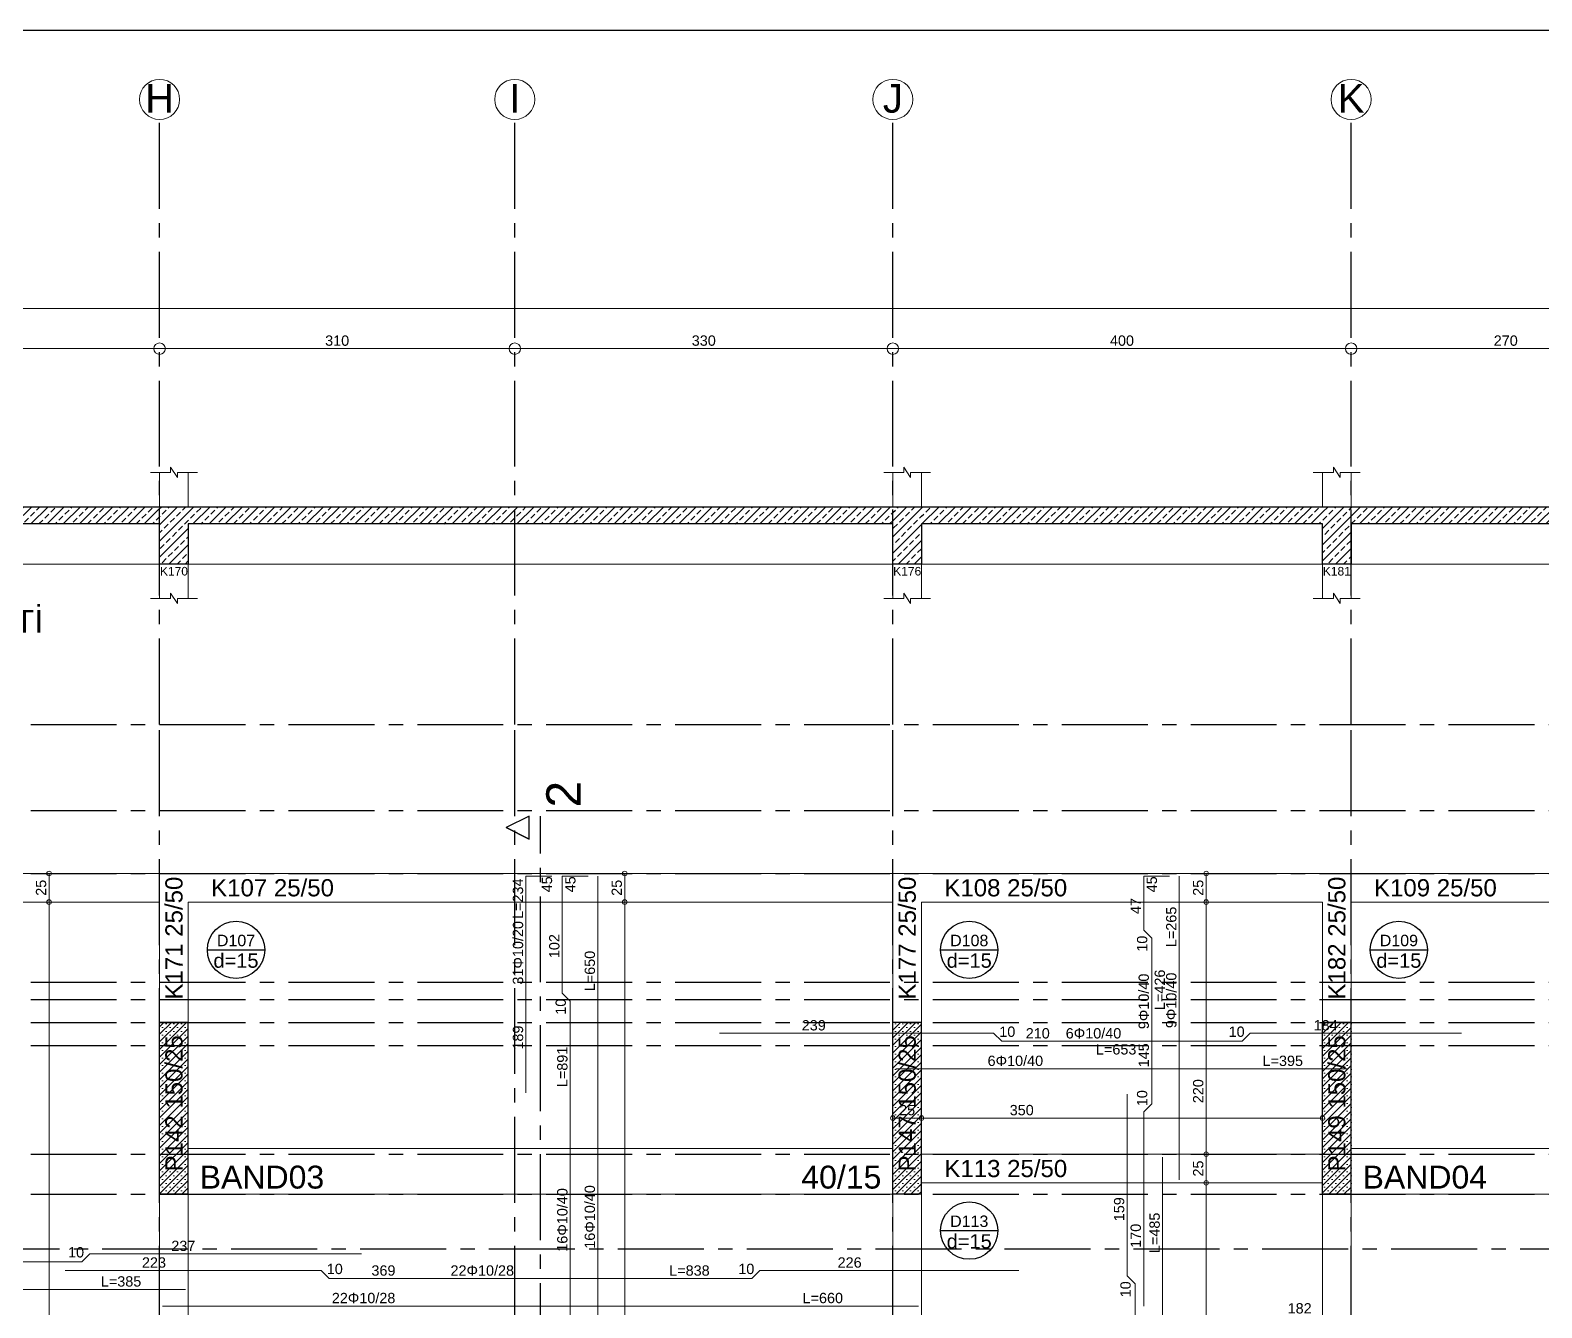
# Model space of a CAD drawing. Header units: millimetres. Extents: x 2232 to 85269, y -3593 to 5869.
# Drawn here: x 52092 to 53412, y 4754 to 5869 of the extents above; entities that cross this region are included whole.
import ezdxf

# ---------------------------------------------------------------- set-up
doc = ezdxf.new("R2010")
doc.units = ezdxf.units.MM
doc.linetypes.add('CENTER2', pattern=[112.5, 75, -12.5, 12.5, -12.5])
doc.linetypes.add('DASHDOT2', pattern=[12.7, 6.35, -3.175, 0, -3.175])
doc.layers.add('aks', color=251, linetype='DASHDOT2', lineweight=35)
for name, color, linetype in [('Donatı Topl. Uzun. Yazısı', 7, 'Continuous'), ('Donatı Uz. Yazısı', 7, 'Continuous'), ('Donatı Yazısı', 7, 'Continuous'), ('Donatı Çizgisi', 7, 'Continuous'), ('Döşeme', 7, 'Continuous'), ('Kiriş', 7, 'Continuous'), ('Panel', 7, 'Continuous'), ('Standart', 7, 'Continuous'), ('Ölçülendirme', 7, 'Continuous')]:
    doc.layers.add(name, color=color, linetype=linetype)
doc.styles.add('arial_1_18', font='arial.ttf', dxfattribs={"height": 0.2})
pattern_1 = [(45, (0, 0), (-7.071068, 7.071068), []), (45, (7.071, 0), (-7.071068, 7.071068), [5, -2.5])]
pattern_2 = [(45, (0, 0), (-3.314563, 3.314563), []), (45, (3.3146, 0), (-3.314563, 3.314563), [0, -4.6875])]

# ---------------------------------------------------------------- blocks, each defined once
blk = doc.blocks.new('IDE382Entity2564')
at = {"layer": 'Standart', "color": 159, "linetype": 'CENTER2', "lineweight": -3}
blk.add_lwpolyline([(-50, 1872.5), (3310, 1872.5)], dxfattribs=at)
blk = doc.blocks.new('IDE382Entity2565')
at = {"layer": 'Standart', "linetype": 'Continuous', "lineweight": -3}
h = blk.add_hatch(dxfattribs=at)
h.set_pattern_fill('ANSI33', color=171, scale=40, style=0)
h.set_pattern_definition(pattern_1)
h.paths.add_polyline_path([(1800, 2505), (1460, 2505), (1460, 2520), (1800, 2520)])
h = blk.add_hatch(dxfattribs=at)
h.set_pattern_fill('ANSI33', color=171, scale=40, style=0)
h.set_pattern_definition(pattern_1)
h.paths.add_polyline_path([(1825, 2470), (1800, 2470), (1800, 2520), (1825, 2520)])
h = blk.add_hatch(dxfattribs=at)
h.set_pattern_fill('ANSI33', color=171, scale=40, style=0)
h.set_pattern_definition(pattern_1)
h.paths.add_polyline_path([(2440, 2505), (1825, 2505), (1825, 2520), (2440, 2520)])
h = blk.add_hatch(dxfattribs=at)
h.set_pattern_fill('ANSI33', color=171, scale=40, style=0)
h.set_pattern_definition(pattern_1)
h.paths.add_polyline_path([(2465, 2470), (2440, 2470), (2440, 2520), (2465, 2520)])
h = blk.add_hatch(dxfattribs=at)
h.set_pattern_fill('ANSI33', color=171, scale=40, style=0)
h.set_pattern_definition(pattern_1)
h.paths.add_polyline_path([(2815, 2505), (2465, 2505), (2465, 2520), (2815, 2520)])
h = blk.add_hatch(dxfattribs=at)
h.set_pattern_fill('ANSI33', color=171, scale=40, style=0)
h.set_pattern_definition(pattern_1)
h.paths.add_polyline_path([(2840, 2470), (2815, 2470), (2815, 2520), (2840, 2520)])
h = blk.add_hatch(dxfattribs=at)
h.set_pattern_fill('ANSI33', color=171, scale=40, style=0)
h.set_pattern_definition(pattern_1)
h.paths.add_polyline_path([(3235, 2505), (2840, 2505), (2840, 2520), (3235, 2520)])
at = {"layer": 'Standart', "color": 1, "linetype": 'Continuous', "lineweight": 5}
for points in [[(1792, 2550), (1809.5, 2550)], [(1809.5, 2550), (1809.5, 2554.5)], [(1809.5, 2554.5), (1815.5, 2545.5)], [(1815.5, 2545.5), (1815.5, 2550)], [(1815.5, 2550), (1833, 2550)], [(2432, 2550), (2449.5, 2550)], [(2449.5, 2550), (2449.5, 2554.5)], [(2449.5, 2554.5), (2455.5, 2545.5)], [(2455.5, 2545.5), (2455.5, 2550)], [(2455.5, 2550), (2473, 2550)], [(2807, 2550), (2824.5, 2550)], [(2824.5, 2550), (2824.5, 2554.5)], [(2824.5, 2554.5), (2830.5, 2545.5)], [(2830.5, 2545.5), (2830.5, 2550)], [(2830.5, 2550), (2848, 2550)], [(1809.5, 2440), (1809.5, 2444.5)], [(1809.5, 2444.5), (1815.5, 2435.5)], [(2449.5, 2440), (2449.5, 2444.5)], [(2449.5, 2444.5), (2455.5, 2435.5)], [(2824.5, 2440), (2824.5, 2444.5)], [(2824.5, 2444.5), (2830.5, 2435.5)], [(1792, 2440), (1809.5, 2440)], [(1815.5, 2435.5), (1815.5, 2440)], [(1815.5, 2440), (1833, 2440)], [(2432, 2440), (2449.5, 2440)], [(2455.5, 2435.5), (2455.5, 2440)], [(2455.5, 2440), (2473, 2440)], [(2807, 2440), (2824.5, 2440)], [(2830.5, 2435.5), (2830.5, 2440)], [(2830.5, 2440), (2848, 2440)]]:
    blk.add_lwpolyline(points, dxfattribs=at)
at = {"layer": 'Standart', "color": 163, "linetype": 'Continuous', "lineweight": 5}
for points in [[(1800, 2520), (1800, 2550)], [(1825, 2520), (1825, 2550)], [(2440, 2520), (2440, 2550)], [(2465, 2520), (2465, 2550)], [(2815, 2520), (2815, 2550)], [(2840, 2520), (2840, 2550)], [(1460, 2470), (1800, 2470)], [(1800, 2440), (1800, 2470)], [(1825, 2470), (2440, 2470)], [(1825, 2440), (1825, 2470)], [(2440, 2440), (2440, 2470)], [(2465, 2440), (2465, 2470)], [(2465, 2470), (2815, 2470)], [(2815, 2440), (2815, 2470)], [(2840, 2470), (3235, 2470)], [(2840, 2440), (2840, 2470)]]:
    blk.add_lwpolyline(points, dxfattribs=at)
at = {"layer": 'Standart', "color": 159, "linetype": 'Continuous', "lineweight": -3}
for points in [[(1460, 2520), (1800, 2520)], [(1800, 2520), (1825, 2520)], [(1825, 2520), (2440, 2520)], [(2440, 2520), (2465, 2520)], [(2465, 2520), (2815, 2520)], [(2815, 2520), (2840, 2520)], [(2840, 2520), (3235, 2520)], [(1800, 2505), (1460, 2505)], [(1800, 2470), (1800, 2505)], [(2440, 2505), (1825, 2505)], [(1825, 2505), (1825, 2470)], [(2440, 2470), (2440, 2505)], [(2815, 2505), (2465, 2505)], [(2465, 2505), (2465, 2470)], [(2815, 2470), (2815, 2505)], [(3235, 2505), (2840, 2505)], [(2840, 2505), (2840, 2470)], [(1825, 2470), (1800, 2470)], [(2465, 2470), (2440, 2470)], [(2840, 2470), (2815, 2470)]]:
    blk.add_lwpolyline(points, dxfattribs=at)
at = {"layer": 'Standart', "color": 250, "linetype": 'Continuous', "lineweight": 5, "style": 'arial_1_18'}
for s, p in [('K170', (1800.3, 2460)), ('K176', (2440.3, 2460)), ('K181', (2815.3, 2460))]:
    blk.add_text(s, height=7.5, dxfattribs=at).set_placement(p)
at = {"layer": 'Standart', "color": 166, "linetype": 'Continuous', "lineweight": 5, "style": 'arial_1_18'}
blk.add_text('1-1 KESİTİ', height=20, dxfattribs=at).set_placement((1561.7, 2410))
blk = doc.blocks.new('IDE382Entity2566')
at = {"layer": 'Standart', "color": 159, "linetype": 'Continuous', "lineweight": -3}
for points in [[(2122.5, 2250), (2102.5, 2240)], [(2122.5, 2250), (2102.5, 2240)], [(2122.5, 2230), (2122.5, 2250)], [(2122.5, 2230), (2122.5, 2250)], [(2102.5, 2240), (2122.5, 2230)], [(2122.5, 2230), (2102.5, 2240)]]:
    blk.add_lwpolyline(points, dxfattribs=at)
at = {"layer": 'Standart', "color": 159, "linetype": 'CENTER2', "lineweight": -3}
blk.add_lwpolyline([(2132.5, 80), (2132.5, 2250)], dxfattribs=at)
at = {"layer": 'Standart', "color": 250, "linetype": 'Continuous', "lineweight": -3, "style": 'arial_1_18'}
blk.add_text('2', height=30, rotation=90, dxfattribs=at).set_placement((2167.5, 2257.5))
blk = doc.blocks.new('IDE382Entity2730')
at = {"layer": 'Kiriş', "color": 4, "linetype": 'Continuous', "lineweight": 5}
blk.add_lwpolyline([(2840, 1490), (2840, 1920)], dxfattribs=at)
blk = doc.blocks.new('IDE382Entity2731')
at = {"layer": 'Kiriş', "color": 4, "linetype": 'Continuous', "lineweight": 5}
blk.add_lwpolyline([(2815, 1490), (2815, 1920)], dxfattribs=at)
blk = doc.blocks.new('IDE382Entity2781')
at = {"layer": 'Kiriş', "color": 4, "linetype": 'Continuous', "lineweight": 5}
blk.add_lwpolyline([(2465, 1615), (2465, 1920)], dxfattribs=at)
blk = doc.blocks.new('IDE382Entity2782')
at = {"layer": 'Kiriş', "color": 4, "linetype": 'Continuous', "lineweight": 5}
blk.add_lwpolyline([(2440, 1615), (2440, 1920)], dxfattribs=at)
blk = doc.blocks.new('IDE382Entity2791')
at = {"layer": 'Kiriş', "color": 4, "linetype": 'Continuous', "lineweight": 5}
blk.add_lwpolyline([(1825, 1570), (1825, 1920)], dxfattribs=at)
blk = doc.blocks.new('IDE382Entity2792')
at = {"layer": 'Kiriş', "color": 4, "linetype": 'Continuous', "lineweight": 5}
blk.add_lwpolyline([(1800, 1570), (1800, 1920)], dxfattribs=at)
blk = doc.blocks.new('IDE382Entity2859')
at = {"layer": 'Kiriş', "color": 4, "linetype": 'Continuous', "lineweight": 5}
blk.add_lwpolyline([(2840, 2175), (3235, 2175)], dxfattribs=at)
blk = doc.blocks.new('IDE382Entity2860')
at = {"layer": 'Kiriş', "color": 4, "linetype": 'Continuous', "lineweight": 5}
blk.add_lwpolyline([(2840, 2200), (3260, 2200)], dxfattribs=at)
blk = doc.blocks.new('IDE382Entity2861')
at = {"layer": 'Kiriş', "color": 159, "linetype": 'Continuous', "lineweight": 5, "style": 'arial_1_18'}
blk.add_text('K109 25/50', height=15, dxfattribs=at).set_placement((2860, 2180))
blk = doc.blocks.new('IDE382Entity2862')
at = {"layer": 'Kiriş', "color": 4, "linetype": 'Continuous', "lineweight": 5}
blk.add_lwpolyline([(2465, 2175), (2815, 2175)], dxfattribs=at)
blk = doc.blocks.new('IDE382Entity2863')
at = {"layer": 'Kiriş', "color": 4, "linetype": 'Continuous', "lineweight": 5}
blk.add_lwpolyline([(2440, 2200), (2840, 2200)], dxfattribs=at)
blk = doc.blocks.new('IDE382Entity2864')
at = {"layer": 'Kiriş', "color": 159, "linetype": 'Continuous', "lineweight": 5, "style": 'arial_1_18'}
blk.add_text('K108 25/50', height=15, dxfattribs=at).set_placement((2485, 2180))
blk = doc.blocks.new('IDE382Entity2865')
at = {"layer": 'Kiriş', "color": 4, "linetype": 'Continuous', "lineweight": 5}
blk.add_lwpolyline([(1825, 2175), (2440, 2175)], dxfattribs=at)
blk = doc.blocks.new('IDE382Entity2866')
at = {"layer": 'Kiriş', "color": 4, "linetype": 'Continuous', "lineweight": 5}
blk.add_lwpolyline([(1800, 2200), (2440, 2200)], dxfattribs=at)
blk = doc.blocks.new('IDE382Entity2867')
at = {"layer": 'Kiriş', "color": 159, "linetype": 'Continuous', "lineweight": 5, "style": 'arial_1_18'}
blk.add_text('K107 25/50', height=15, dxfattribs=at).set_placement((1845, 2180))
blk = doc.blocks.new('IDE382Entity2868')
at = {"layer": 'Kiriş', "color": 4, "linetype": 'Continuous', "lineweight": 5}
blk.add_lwpolyline([(1460, 2175), (1800, 2175)], dxfattribs=at)
blk = doc.blocks.new('IDE382Entity2869')
at = {"layer": 'Kiriş', "color": 4, "linetype": 'Continuous', "lineweight": 5}
blk.add_lwpolyline([(1460, 2200), (1800, 2200)], dxfattribs=at)
blk = doc.blocks.new('IDE382Entity2904')
at = {"layer": 'Kiriş', "color": 4, "linetype": 'Continuous', "lineweight": 5}
blk.add_lwpolyline([(2840, 2070), (2840, 2175)], dxfattribs=at)
blk = doc.blocks.new('IDE382Entity2905')
at = {"layer": 'Kiriş', "color": 4, "linetype": 'Continuous', "lineweight": 5}
blk.add_lwpolyline([(2815, 2070), (2815, 2175)], dxfattribs=at)
blk = doc.blocks.new('IDE382Entity2906')
at = {"layer": 'Kiriş', "color": 159, "linetype": 'Continuous', "lineweight": 5, "style": 'arial_1_18'}
blk.add_text('K182 25/50', height=15, rotation=90, dxfattribs=at).set_placement((2835, 2090))
blk = doc.blocks.new('IDE382Entity2907')
at = {"layer": 'Kiriş', "color": 4, "linetype": 'Continuous', "lineweight": 5}
blk.add_lwpolyline([(2465, 2070), (2465, 2175)], dxfattribs=at)
blk = doc.blocks.new('IDE382Entity2908')
at = {"layer": 'Kiriş', "color": 4, "linetype": 'Continuous', "lineweight": 5}
blk.add_lwpolyline([(2440, 2070), (2440, 2175)], dxfattribs=at)
blk = doc.blocks.new('IDE382Entity2909')
at = {"layer": 'Kiriş', "color": 159, "linetype": 'Continuous', "lineweight": 5, "style": 'arial_1_18'}
blk.add_text('K177 25/50', height=15, rotation=90, dxfattribs=at).set_placement((2460, 2090))
blk = doc.blocks.new('IDE382Entity2910')
at = {"layer": 'Kiriş', "color": 4, "linetype": 'Continuous', "lineweight": 5}
blk.add_lwpolyline([(1825, 2070), (1825, 2175)], dxfattribs=at)
blk = doc.blocks.new('IDE382Entity2911')
at = {"layer": 'Kiriş', "color": 4, "linetype": 'Continuous', "lineweight": 5}
blk.add_lwpolyline([(1800, 2070), (1800, 2175)], dxfattribs=at)
blk = doc.blocks.new('IDE382Entity2912')
at = {"layer": 'Kiriş', "color": 159, "linetype": 'Continuous', "lineweight": 5, "style": 'arial_1_18'}
blk.add_text('K171 25/50', height=15, rotation=90, dxfattribs=at).set_placement((1820, 2090))
blk = doc.blocks.new('IDE382Entity3007')
at = {"layer": 'Panel', "linetype": 'Continuous', "lineweight": 5}
h = blk.add_hatch(dxfattribs=at)
h.set_pattern_fill('SACNCR', color=163, scale=50, style=0)
h.set_pattern_definition(pattern_2)
h.paths.add_polyline_path([(2815, 1920), (2815, 2070), (2840, 2070), (2840, 1920)])
blk = doc.blocks.new('IDE382Entity3008')
at = {"layer": 'Panel', "color": 164, "linetype": 'Continuous', "lineweight": -3}
blk.add_lwpolyline([(2840, 1920), (2815, 1920)], dxfattribs=at)
blk = doc.blocks.new('IDE382Entity3009')
at = {"layer": 'Panel', "color": 164, "linetype": 'Continuous', "lineweight": -3}
blk.add_lwpolyline([(2840, 1920), (2840, 2070)], dxfattribs=at)
blk = doc.blocks.new('IDE382Entity3010')
at = {"layer": 'Panel', "color": 164, "linetype": 'Continuous', "lineweight": -3}
blk.add_lwpolyline([(2840, 2070), (2815, 2070)], dxfattribs=at)
blk = doc.blocks.new('IDE382Entity3011')
at = {"layer": 'Panel', "color": 164, "linetype": 'Continuous', "lineweight": -3}
blk.add_lwpolyline([(2815, 1920), (2815, 2070)], dxfattribs=at)
blk = doc.blocks.new('IDE382Entity3012')
at = {"layer": 'Panel', "color": 159, "linetype": 'Continuous', "lineweight": -3, "style": 'arial_1_18'}
blk.add_text('P149 150/25', height=15, rotation=90, dxfattribs=at).set_placement((2835, 1940))
blk = doc.blocks.new('IDE382Entity3013')
at = {"layer": 'Panel', "linetype": 'Continuous', "lineweight": 5}
h = blk.add_hatch(dxfattribs=at)
h.set_pattern_fill('SACNCR', color=163, scale=50, style=0)
h.set_pattern_definition(pattern_2)
h.paths.add_polyline_path([(2440, 1920), (2440, 2070), (2465, 2070), (2465, 1920)])
blk = doc.blocks.new('IDE382Entity3014')
at = {"layer": 'Panel', "color": 164, "linetype": 'Continuous', "lineweight": -3}
blk.add_lwpolyline([(2465, 1920), (2440, 1920)], dxfattribs=at)
blk = doc.blocks.new('IDE382Entity3015')
at = {"layer": 'Panel', "color": 164, "linetype": 'Continuous', "lineweight": -3}
blk.add_lwpolyline([(2465, 1920), (2465, 2070)], dxfattribs=at)
blk = doc.blocks.new('IDE382Entity3016')
at = {"layer": 'Panel', "color": 164, "linetype": 'Continuous', "lineweight": -3}
blk.add_lwpolyline([(2465, 2070), (2440, 2070)], dxfattribs=at)
blk = doc.blocks.new('IDE382Entity3017')
at = {"layer": 'Panel', "color": 164, "linetype": 'Continuous', "lineweight": -3}
blk.add_lwpolyline([(2440, 1920), (2440, 2070)], dxfattribs=at)
blk = doc.blocks.new('IDE382Entity3018')
at = {"layer": 'Panel', "color": 159, "linetype": 'Continuous', "lineweight": -3, "style": 'arial_1_18'}
blk.add_text('P147 150/25', height=15, rotation=90, dxfattribs=at).set_placement((2460, 1940))
blk = doc.blocks.new('IDE382Entity3019')
at = {"layer": 'Panel', "linetype": 'Continuous', "lineweight": 5}
h = blk.add_hatch(dxfattribs=at)
h.set_pattern_fill('SACNCR', color=163, scale=50, style=0)
h.set_pattern_definition(pattern_2)
h.paths.add_polyline_path([(1800, 1920), (1800, 2070), (1825, 2070), (1825, 1920)])
blk = doc.blocks.new('IDE382Entity3020')
at = {"layer": 'Panel', "color": 164, "linetype": 'Continuous', "lineweight": -3}
blk.add_lwpolyline([(1825, 1920), (1800, 1920)], dxfattribs=at)
blk = doc.blocks.new('IDE382Entity3021')
at = {"layer": 'Panel', "color": 164, "linetype": 'Continuous', "lineweight": -3}
blk.add_lwpolyline([(1825, 1920), (1825, 2070)], dxfattribs=at)
blk = doc.blocks.new('IDE382Entity3022')
at = {"layer": 'Panel', "color": 164, "linetype": 'Continuous', "lineweight": -3}
blk.add_lwpolyline([(1825, 2070), (1800, 2070)], dxfattribs=at)
blk = doc.blocks.new('IDE382Entity3023')
at = {"layer": 'Panel', "color": 164, "linetype": 'Continuous', "lineweight": -3}
blk.add_lwpolyline([(1800, 1920), (1800, 2070)], dxfattribs=at)
blk = doc.blocks.new('IDE382Entity3024')
at = {"layer": 'Panel', "color": 159, "linetype": 'Continuous', "lineweight": -3, "style": 'arial_1_18'}
blk.add_text('P142 150/25', height=15, rotation=90, dxfattribs=at).set_placement((1820, 1940))
blk = doc.blocks.new('IDE382Entity3154')
at = {"layer": 'aks', "color": 251, "linetype": 'CENTER2', "lineweight": -3}
blk.add_lwpolyline([(0, 2330), (3260, 2330)], dxfattribs=at)
blk = doc.blocks.new('IDE382Entity3161')
at = {"layer": 'aks', "color": 251, "linetype": 'CENTER2', "lineweight": -3}
blk.add_lwpolyline([(0, 2255), (3260, 2255)], dxfattribs=at)
blk = doc.blocks.new('IDE382Entity3168')
at = {"layer": 'aks', "color": 251, "linetype": 'CENTER2', "lineweight": -3}
blk.add_lwpolyline([(0, 2200), (3260, 2200)], dxfattribs=at)
blk = doc.blocks.new('IDE382Entity3175')
at = {"layer": 'aks', "color": 251, "linetype": 'CENTER2', "lineweight": -3}
blk.add_lwpolyline([(0, 2050), (3260, 2050)], dxfattribs=at)
blk = doc.blocks.new('IDE382Entity3182')
at = {"layer": 'aks', "color": 251, "linetype": 'CENTER2', "lineweight": -3}
blk.add_lwpolyline([(0, 2105), (3260, 2105)], dxfattribs=at)
blk = doc.blocks.new('IDE382Entity3189')
at = {"layer": 'aks', "color": 251, "linetype": 'CENTER2', "lineweight": -3}
blk.add_lwpolyline([(0, 1955), (3260, 1955)], dxfattribs=at)
blk = doc.blocks.new('IDE382Entity3196')
at = {"layer": 'aks', "color": 251, "linetype": 'CENTER2', "lineweight": -3}
blk.add_lwpolyline([(0, 2090), (3260, 2090)], dxfattribs=at)
blk = doc.blocks.new('IDE382Entity3203')
at = {"layer": 'aks', "color": 251, "linetype": 'CENTER2', "lineweight": -3}
blk.add_lwpolyline([(0, 2070), (3260, 2070)], dxfattribs=at)
blk = doc.blocks.new('IDE382Entity3210')
at = {"layer": 'aks', "color": 251, "linetype": 'CENTER2', "lineweight": -3}
blk.add_lwpolyline([(0, 1920), (3260, 1920)], dxfattribs=at)
blk = doc.blocks.new('IDE382Entity3433')
at = {"layer": 'aks', "color": 251, "linetype": 'CENTER2', "lineweight": -3}
blk.add_lwpolyline([(1800, 2330), (1800, 2858)], dxfattribs=at)
blk = doc.blocks.new('IDE382Entity3434')
at = {"layer": 'aks', "color": 251, "linetype": 'CENTER2', "lineweight": -3}
blk.add_lwpolyline([(1800, 0), (1800, 2330)], dxfattribs=at)
blk = doc.blocks.new('IDE382Entity3437')
at = {"layer": 'aks', "color": 30, "linetype": 'Continuous', "lineweight": 5}
blk.add_circle((1800, 2875.5), 17.5, dxfattribs=at)
blk = doc.blocks.new('IDE382Entity3438')
at = {"layer": 'aks', "color": 1, "linetype": 'Continuous', "lineweight": 5, "style": 'arial_1_18'}
blk.add_text('H', height=25, dxfattribs=at).set_placement((1787.4, 2863.9))
blk = doc.blocks.new('IDE382Entity3440')
at = {"layer": 'aks', "color": 251, "linetype": 'CENTER2', "lineweight": -3}
blk.add_lwpolyline([(2440, 2330), (2440, 2858)], dxfattribs=at)
blk = doc.blocks.new('IDE382Entity3441')
at = {"layer": 'aks', "color": 251, "linetype": 'CENTER2', "lineweight": -3}
blk.add_lwpolyline([(2440, 0), (2440, 2330)], dxfattribs=at)
blk = doc.blocks.new('IDE382Entity3444')
at = {"layer": 'aks', "color": 30, "linetype": 'Continuous', "lineweight": 5}
blk.add_circle((2440, 2875.5), 17.5, dxfattribs=at)
blk = doc.blocks.new('IDE382Entity3445')
at = {"layer": 'aks', "color": 1, "linetype": 'Continuous', "lineweight": 5, "style": 'arial_1_18'}
blk.add_text('J', height=25, dxfattribs=at).set_placement((2431.3, 2863.9))
blk = doc.blocks.new('IDE382Entity3447')
at = {"layer": 'aks', "color": 251, "linetype": 'CENTER2', "lineweight": -3}
blk.add_lwpolyline([(2110, 2330), (2110, 2858)], dxfattribs=at)
blk = doc.blocks.new('IDE382Entity3448')
at = {"layer": 'aks', "color": 251, "linetype": 'CENTER2', "lineweight": -3}
blk.add_lwpolyline([(2110, 0), (2110, 2330)], dxfattribs=at)
blk = doc.blocks.new('IDE382Entity3451')
at = {"layer": 'aks', "color": 30, "linetype": 'Continuous', "lineweight": 5}
blk.add_circle((2110, 2875.5), 17.5, dxfattribs=at)
blk = doc.blocks.new('IDE382Entity3452')
at = {"layer": 'aks', "color": 1, "linetype": 'Continuous', "lineweight": 5, "style": 'arial_1_18'}
blk.add_text('I', height=25, dxfattribs=at).set_placement((2105.1, 2863.9))
blk = doc.blocks.new('IDE382Entity3454')
at = {"layer": 'aks', "color": 251, "linetype": 'CENTER2', "lineweight": -3}
blk.add_lwpolyline([(2840, 2330), (2840, 2858)], dxfattribs=at)
blk = doc.blocks.new('IDE382Entity3455')
at = {"layer": 'aks', "color": 251, "linetype": 'CENTER2', "lineweight": -3}
blk.add_lwpolyline([(2840, 0), (2840, 2330)], dxfattribs=at)
blk = doc.blocks.new('IDE382Entity3458')
at = {"layer": 'aks', "color": 30, "linetype": 'Continuous', "lineweight": 5}
blk.add_circle((2840, 2875.5), 17.5, dxfattribs=at)
blk = doc.blocks.new('IDE382Entity3459')
at = {"layer": 'aks', "color": 1, "linetype": 'Continuous', "lineweight": 5, "style": 'arial_1_18'}
blk.add_text('K', height=25, dxfattribs=at).set_placement((2828.4, 2863.9))
blk = doc.blocks.new('IDE382Entity3496')
at = {"layer": 'Döşeme', "color": 117, "linetype": 'Continuous', "lineweight": -3}
blk.add_lwpolyline([(1841.7, 2133.3), (1891.7, 2133.3)], dxfattribs=at)
blk.add_circle((1866.7, 2133.3), 25, dxfattribs=at)
at = {"layer": 'Döşeme', "color": 178, "linetype": 'Continuous', "lineweight": -3, "style": 'arial_1_18'}
blk.add_text('D107', height=10, dxfattribs=at).set_placement((1850, 2136.5))
at = {"layer": 'Döşeme', "color": 164, "linetype": 'Continuous', "lineweight": -3, "style": 'arial_1_18'}
blk.add_text('d=15', height=12.5, dxfattribs=at).set_placement((1847, 2117.7))
blk = doc.blocks.new('IDE382Entity3497')
at = {"layer": 'Kiriş', "color": 4, "linetype": 'Continuous', "lineweight": 5}
blk.add_lwpolyline([(2465, 1930), (2815, 1930)], dxfattribs=at)
blk = doc.blocks.new('IDE382Entity3498')
at = {"layer": 'Kiriş', "color": 4, "linetype": 'Continuous', "lineweight": 5}
blk.add_lwpolyline([(2465, 1955), (2815, 1955)], dxfattribs=at)
blk = doc.blocks.new('IDE382Entity3499')
at = {"layer": 'Kiriş', "color": 159, "linetype": 'Continuous', "lineweight": 5, "style": 'arial_1_18'}
blk.add_text('K113 25/50', height=15, dxfattribs=at).set_placement((2485, 1935))
blk = doc.blocks.new('IDE382Entity3500')
at = {"layer": 'Döşeme', "color": 117, "linetype": 'Continuous', "lineweight": -3}
blk.add_lwpolyline([(2481.7, 2133.3), (2531.7, 2133.3)], dxfattribs=at)
blk.add_circle((2506.7, 2133.3), 25, dxfattribs=at)
at = {"layer": 'Döşeme', "color": 178, "linetype": 'Continuous', "lineweight": -3, "style": 'arial_1_18'}
blk.add_text('D108', height=10, dxfattribs=at).set_placement((2490, 2136.5))
at = {"layer": 'Döşeme', "color": 164, "linetype": 'Continuous', "lineweight": -3, "style": 'arial_1_18'}
blk.add_text('d=15', height=12.5, dxfattribs=at).set_placement((2487, 2117.7))
blk = doc.blocks.new('IDE382Entity3501')
at = {"layer": 'Döşeme', "color": 117, "linetype": 'Continuous', "lineweight": -3}
blk.add_lwpolyline([(2481.7, 1888.3), (2531.7, 1888.3)], dxfattribs=at)
blk.add_circle((2506.7, 1888.3), 25, dxfattribs=at)
at = {"layer": 'Döşeme', "color": 178, "linetype": 'Continuous', "lineweight": -3, "style": 'arial_1_18'}
blk.add_text('D113', height=10, dxfattribs=at).set_placement((2490, 1891.5))
at = {"layer": 'Döşeme', "color": 164, "linetype": 'Continuous', "lineweight": -3, "style": 'arial_1_18'}
blk.add_text('d=15', height=12.5, dxfattribs=at).set_placement((2487, 1872.7))
blk = doc.blocks.new('IDE382Entity3502')
at = {"layer": 'Döşeme', "color": 117, "linetype": 'Continuous', "lineweight": -3}
blk.add_lwpolyline([(2856.7, 2133.3), (2906.7, 2133.3)], dxfattribs=at)
blk.add_circle((2881.7, 2133.3), 25, dxfattribs=at)
at = {"layer": 'Döşeme', "color": 178, "linetype": 'Continuous', "lineweight": -3, "style": 'arial_1_18'}
blk.add_text('D109', height=10, dxfattribs=at).set_placement((2865, 2136.5))
at = {"layer": 'Döşeme', "color": 164, "linetype": 'Continuous', "lineweight": -3, "style": 'arial_1_18'}
blk.add_text('d=15', height=12.5, dxfattribs=at).set_placement((2862, 2117.7))
blk = doc.blocks.new('IDE382Entity3520')
at = {"layer": 'Kiriş', "color": 231, "linetype": 'Continuous', "lineweight": 5}
blk.add_lwpolyline([(2840, 1960), (3235, 1960)], dxfattribs=at)
blk = doc.blocks.new('IDE382Entity3521')
at = {"layer": 'Kiriş', "color": 231, "linetype": 'Continuous', "lineweight": 5}
blk.add_lwpolyline([(2815, 1920), (2840, 1920)], dxfattribs=at)
blk = doc.blocks.new('IDE382Entity3522')
at = {"layer": 'Kiriş', "color": 231, "linetype": 'Continuous', "lineweight": 5}
blk.add_lwpolyline([(2840, 1920), (3235, 1920)], dxfattribs=at)
blk = doc.blocks.new('IDE382Entity3524')
at = {"layer": 'Kiriş', "color": 231, "linetype": 'Continuous', "lineweight": 5}
blk.add_lwpolyline([(2815, 1920), (2815, 1930)], dxfattribs=at)
blk = doc.blocks.new('IDE382Entity3525')
at = {"layer": 'Kiriş', "color": 231, "linetype": 'Continuous', "lineweight": 5}
blk.add_lwpolyline([(2815, 1955), (2815, 1960)], dxfattribs=at)
blk = doc.blocks.new('IDE382Entity3527')
at = {"layer": 'Kiriş', "color": 166, "linetype": 'Continuous', "lineweight": 5, "style": 'arial_1_18'}
blk.add_text('BAND04', height=20, dxfattribs=at).set_placement((2850, 1925))
blk = doc.blocks.new('IDE382Entity3529')
at = {"layer": 'Kiriş', "color": 231, "linetype": 'Continuous', "lineweight": 5}
blk.add_lwpolyline([(1825, 1960), (2440, 1960)], dxfattribs=at)
blk = doc.blocks.new('IDE382Entity3530')
at = {"layer": 'Kiriş', "color": 231, "linetype": 'Continuous', "lineweight": 5}
blk.add_lwpolyline([(1800, 1920), (1825, 1920)], dxfattribs=at)
blk = doc.blocks.new('IDE382Entity3531')
at = {"layer": 'Kiriş', "color": 231, "linetype": 'Continuous', "lineweight": 5}
blk.add_lwpolyline([(1825, 1920), (2440, 1920)], dxfattribs=at)
blk = doc.blocks.new('IDE382Entity3532')
at = {"layer": 'Kiriş', "color": 231, "linetype": 'Continuous', "lineweight": 5}
blk.add_lwpolyline([(2440, 1920), (2465, 1920)], dxfattribs=at)
blk = doc.blocks.new('IDE382Entity3533')
at = {"layer": 'Kiriş', "color": 231, "linetype": 'Continuous', "lineweight": 5}
blk.add_lwpolyline([(1800, 1920), (1800, 1960)], dxfattribs=at)
blk = doc.blocks.new('IDE382Entity3534')
at = {"layer": 'Kiriş', "color": 231, "linetype": 'Continuous', "lineweight": 5}
blk.add_lwpolyline([(2465, 1920), (2465, 1930)], dxfattribs=at)
blk = doc.blocks.new('IDE382Entity3535')
at = {"layer": 'Kiriş', "color": 231, "linetype": 'Continuous', "lineweight": 5}
blk.add_lwpolyline([(2465, 1930), (2465, 1955)], dxfattribs=at)
blk = doc.blocks.new('IDE382Entity3536')
at = {"layer": 'Kiriş', "color": 231, "linetype": 'Continuous', "lineweight": 5}
blk.add_lwpolyline([(2465, 1955), (2465, 1960)], dxfattribs=at)
blk = doc.blocks.new('IDE382Entity3537')
at = {"layer": 'Kiriş', "color": 166, "linetype": 'Continuous', "lineweight": 5, "style": 'arial_1_18'}
blk.add_text('BAND03', height=20, dxfattribs=at).set_placement((1835, 1925))
blk = doc.blocks.new('IDE382Entity3538')
at = {"layer": 'Kiriş', "color": 166, "linetype": 'Continuous', "lineweight": 5, "style": 'arial_1_18'}
blk.add_text('40/15', height=20, dxfattribs=at).set_placement((2360.1, 1925))
blk = doc.blocks.new('IDE382Entity3844')
at = {"layer": 'Ölçülendirme', "color": 1, "linetype": 'Continuous', "lineweight": 5}
for points in [[(-8, 2693), (3268, 2693)], [(-8, 2658), (3268, 2658)]]:
    blk.add_lwpolyline(points, dxfattribs=at)
for centre in [(1800, 2658), (2110, 2658), (2440, 2658), (2840, 2658)]:
    blk.add_circle(centre, 5, dxfattribs=at)
at = {"layer": 'Ölçülendirme', "color": 1, "linetype": 'Continuous', "lineweight": 5, "style": 'arial_1_18'}
for s, p in [('310', (1944.5, 2660.5)), ('330', (2264.5, 2660.5)), ('400', (2629.5, 2660.5)), ('270', (2964.5, 2660.5))]:
    blk.add_text(s, height=9, dxfattribs=at).set_placement(p)
blk = doc.blocks.new('IDE382Entity3859')
at = {"layer": 'Donatı Çizgisi', "color": 5, "linetype": 'Continuous', "lineweight": 5}
for points in [[(2119.8, 2008.5), (2119.8, 2197.5)], [(2119.8, 2197.5), (2142.3, 2197.5)], [(2151.5, 2095.6), (2151.5, 2197.5)], [(2151.5, 2197.5), (2174, 2197.5)], [(2182.5, 1547.5), (2182.5, 2197.5)], [(2659, 2150.6), (2659, 2197.5)], [(2659, 2197.5), (2681.5, 2197.5)], [(2690, 1932.5), (2690, 2197.5)], [(2666, 2143.6), (2659, 2150.6)], [(2666, 1999), (2666, 2143.6)], [(2158.5, 2088.6), (2151.5, 2095.6)], [(2158.5, 1691), (2158.5, 2088.6)], [(2288.8, 2060.5), (2528, 2060.5)], [(2528, 2060.5), (2535, 2053.5)], [(2745, 2053.5), (2752, 2060.5)], [(2752, 2060.5), (2936.3, 2060.5)], [(2535, 2053.5), (2745, 2053.5)], [(2442.5, 2029.5), (2837.5, 2029.5)], [(2644.5, 1849), (2644.5, 2007.5)], [(2659, 1992), (2666, 1999)], [(2659, 1822.5), (2659, 1992)], [(2675.5, 1467.5), (2675.5, 1952.5)], [(1528, 1861), (1732, 1861)], [(1732, 1861), (1739, 1868)], [(1739, 1868), (1976.3, 1868)], [(1717.5, 1853.5), (1941, 1853.5)], [(1941, 1853.5), (1948, 1846.5)], [(2317, 1846.5), (2324, 1853.5)], [(2324, 1853.5), (2550, 1853.5)], [(2651.5, 1842), (2644.5, 1849)], [(1437.5, 1837), (1822.5, 1837)], [(1948, 1846.5), (2317, 1846.5)], [(2651.5, 1578), (2651.5, 1842)], [(1802.5, 1822.5), (2462.5, 1822.5)]]:
    blk.add_lwpolyline(points, dxfattribs=at)
at = {"layer": 'Donatı Topl. Uzun. Yazısı', "color": 1, "linetype": 'Continuous', "lineweight": 5, "style": 'arial_1_18'}
for s, p in [('L=234', (2117.3, 2160.3)), ('L=265', (2687.5, 2135.7)), ('L=650', (2180, 2097.2)), ('L=426', (2677.5, 2080.8)), ('L=891', (2156, 2013.5)), ('L=485', (2673, 1868.7))]:
    blk.add_text(s, height=9, rotation=90, dxfattribs=at).set_placement(p)
for s, p in [('L=653', (2617.3, 2042)), ('L=395', (2762.7, 2032)), ('L=385', (1748.7, 1839.5)), ('L=838', (2244.8, 1849)), ('L=660', (2361.2, 1825))]:
    blk.add_text(s, height=9, dxfattribs=at).set_placement(p)
at = {"layer": 'Donatı Uz. Yazısı', "color": 5, "linetype": 'Continuous', "lineweight": 5, "style": 'arial_1_18'}
for s, p in [('45', (2142.6, 2183.5)), ('45', (2163, 2183.5)), ('45', (2670.5, 2183.5)), ('47', (2656.5, 2164.6)), ('102', (2149, 2126.1)), ('10', (2662.1, 2131.7)), ('10', (2154.6, 2076.7)), ('189', (2117.3, 2046.3)), ('145', (2663.5, 2030.8)), ('10', (2662.1, 1996.9)), ('159', (2642, 1896.5)), ('170', (2656.5, 1873.3)), ('10', (2647.6, 1830.1))]:
    blk.add_text(s, height=9, rotation=90, dxfattribs=at).set_placement(p)
for s, p in [('239', (2360.5, 2063)), ('184', (2807.3, 2063)), ('10', (2532.9, 2057.4)), ('210', (2556, 2056)), ('10', (2733.1, 2057.4)), ('10', (1720.1, 1864.9)), ('237', (1810.2, 1870.5)), ('223', (1784.6, 1856)), ('226', (2391.8, 1856)), ('10', (1945.9, 1850.4)), ('369', (1984.9, 1849)), ('10', (2305.1, 1850.4)), ('182', (2784.6, 1816))]:
    blk.add_text(s, height=9, dxfattribs=at).set_placement(p)
at = {"layer": 'Donatı Yazısı', "color": 5, "linetype": 'Continuous', "lineweight": 5, "style": 'arial_1_18'}
for s, p in [('31Φ10/20', (2117.3, 2103)), ('9Φ10/40', (2663.5, 2064.1)), ('9Φ10/40', (2687.5, 2065)), ('16Φ10/40', (2180, 1872.5)), ('16Φ10/40', (2156, 1869.9))]:
    blk.add_text(s, height=9, rotation=90, dxfattribs=at).set_placement(p)
for s, p in [('6Φ10/40', (2590.9, 2056)), ('6Φ10/40', (2522.7, 2032)), ('22Φ10/28', (2053.9, 1849)), ('22Φ10/28', (1950.3, 1825))]:
    blk.add_text(s, height=9, dxfattribs=at).set_placement(p)
blk = doc.blocks.new('IDE382Entity3860')
at = {"layer": 'Ölçülendirme', "color": 1, "linetype": 'Continuous', "lineweight": 5}
for points in [[(1703.5, 1545), (1703.5, 2200)], [(2206, 1545), (2206, 2200)], [(2713.5, 1930), (2713.5, 2200)], [(2440, 1986.5), (2815, 1986.5)], [(2713.5, 1465), (2713.5, 1930)]]:
    blk.add_lwpolyline(points, dxfattribs=at)
for centre in [(1703.5, 2200), (2206, 2200), (2713.5, 2200), (1703.5, 2175), (2206, 2175), (2713.5, 2175), (2440, 1986.5), (2465, 1986.5), (2815, 1986.5), (2713.5, 1955), (2713.5, 1930), (2713.5, 1930)]:
    blk.add_circle(centre, 2, dxfattribs=at)
at = {"layer": 'Ölçülendirme', "color": 1, "linetype": 'Continuous', "lineweight": 5, "style": 'arial_1_18'}
for s, p in [('25', (1701, 2180.5)), ('25', (2203.5, 2180.5)), ('25', (2711, 2180.5)), ('220', (2711, 1999.5)), ('25', (2711, 1935.5))]:
    blk.add_text(s, height=9, rotation=90, dxfattribs=at).set_placement(p)
for s, p in [('25', (2445.5, 1989)), ('350', (2542, 1989))]:
    blk.add_text(s, height=9, dxfattribs=at).set_placement(p)

msp = doc.modelspace()

# ---------------------------------------------------------------- linework, layer by layer
msp.add_line((3332.4, 5868.7), (79990.7, 5868.7))

# ---------------------------------------------------------------- block references
at = {"layer": 'aks'}
for name in ['IDE382Entity3437', 'IDE382Entity3438', 'IDE382Entity3451', 'IDE382Entity3452', 'IDE382Entity3444', 'IDE382Entity3445', 'IDE382Entity3458', 'IDE382Entity3459', 'IDE382Entity3433', 'IDE382Entity3447', 'IDE382Entity3440', 'IDE382Entity3454', 'IDE382Entity3154', 'IDE382Entity3434', 'IDE382Entity3448', 'IDE382Entity3441', 'IDE382Entity3455', 'IDE382Entity3161', 'IDE382Entity3168', 'IDE382Entity3182', 'IDE382Entity3196', 'IDE382Entity3203', 'IDE382Entity3175', 'IDE382Entity3189', 'IDE382Entity3210']:
    msp.add_blockref(name, (50405.2, 2932.9), dxfattribs=at)
at = {"layer": 'Döşeme'}
for name in ['IDE382Entity3496', 'IDE382Entity3500', 'IDE382Entity3502', 'IDE382Entity3501']:
    msp.add_blockref(name, (50405.2, 2932.9), dxfattribs=at)
at = {"layer": 'Kiriş'}
for name in ['IDE382Entity2869', 'IDE382Entity2866', 'IDE382Entity2863', 'IDE382Entity2860', 'IDE382Entity2912', 'IDE382Entity2867', 'IDE382Entity2909', 'IDE382Entity2864', 'IDE382Entity2906', 'IDE382Entity2861', 'IDE382Entity2868', 'IDE382Entity2911', 'IDE382Entity2865', 'IDE382Entity2910', 'IDE382Entity2908', 'IDE382Entity2862', 'IDE382Entity2907', 'IDE382Entity2905', 'IDE382Entity2859', 'IDE382Entity2904', 'IDE382Entity3533', 'IDE382Entity3529', 'IDE382Entity3536', 'IDE382Entity3498', 'IDE382Entity3535', 'IDE382Entity3499', 'IDE382Entity3525', 'IDE382Entity3520', 'IDE382Entity3537', 'IDE382Entity3538', 'IDE382Entity3527', 'IDE382Entity3497', 'IDE382Entity3534', 'IDE382Entity3524', 'IDE382Entity2792', 'IDE382Entity3530', 'IDE382Entity2791', 'IDE382Entity3531', 'IDE382Entity2782', 'IDE382Entity3532', 'IDE382Entity2781', 'IDE382Entity2731', 'IDE382Entity3521', 'IDE382Entity2730', 'IDE382Entity3522']:
    msp.add_blockref(name, (50405.2, 2932.9), dxfattribs=at)
at = {"layer": 'Panel'}
for name in ['IDE382Entity3019', 'IDE382Entity3022', 'IDE382Entity3023', 'IDE382Entity3021', 'IDE382Entity3013', 'IDE382Entity3016', 'IDE382Entity3017', 'IDE382Entity3015', 'IDE382Entity3007', 'IDE382Entity3010', 'IDE382Entity3011', 'IDE382Entity3009', 'IDE382Entity3024', 'IDE382Entity3018', 'IDE382Entity3012', 'IDE382Entity3020', 'IDE382Entity3014', 'IDE382Entity3008']:
    msp.add_blockref(name, (50405.2, 2932.9), dxfattribs=at)
at = {"layer": 'Standart'}
for name in ['IDE382Entity3844', 'IDE382Entity2565', 'IDE382Entity3860', 'IDE382Entity3859', 'IDE382Entity2566', 'IDE382Entity2564']:
    msp.add_blockref(name, (50405.2, 2932.9), dxfattribs=at)

doc.saveas('drawing.dxf')
